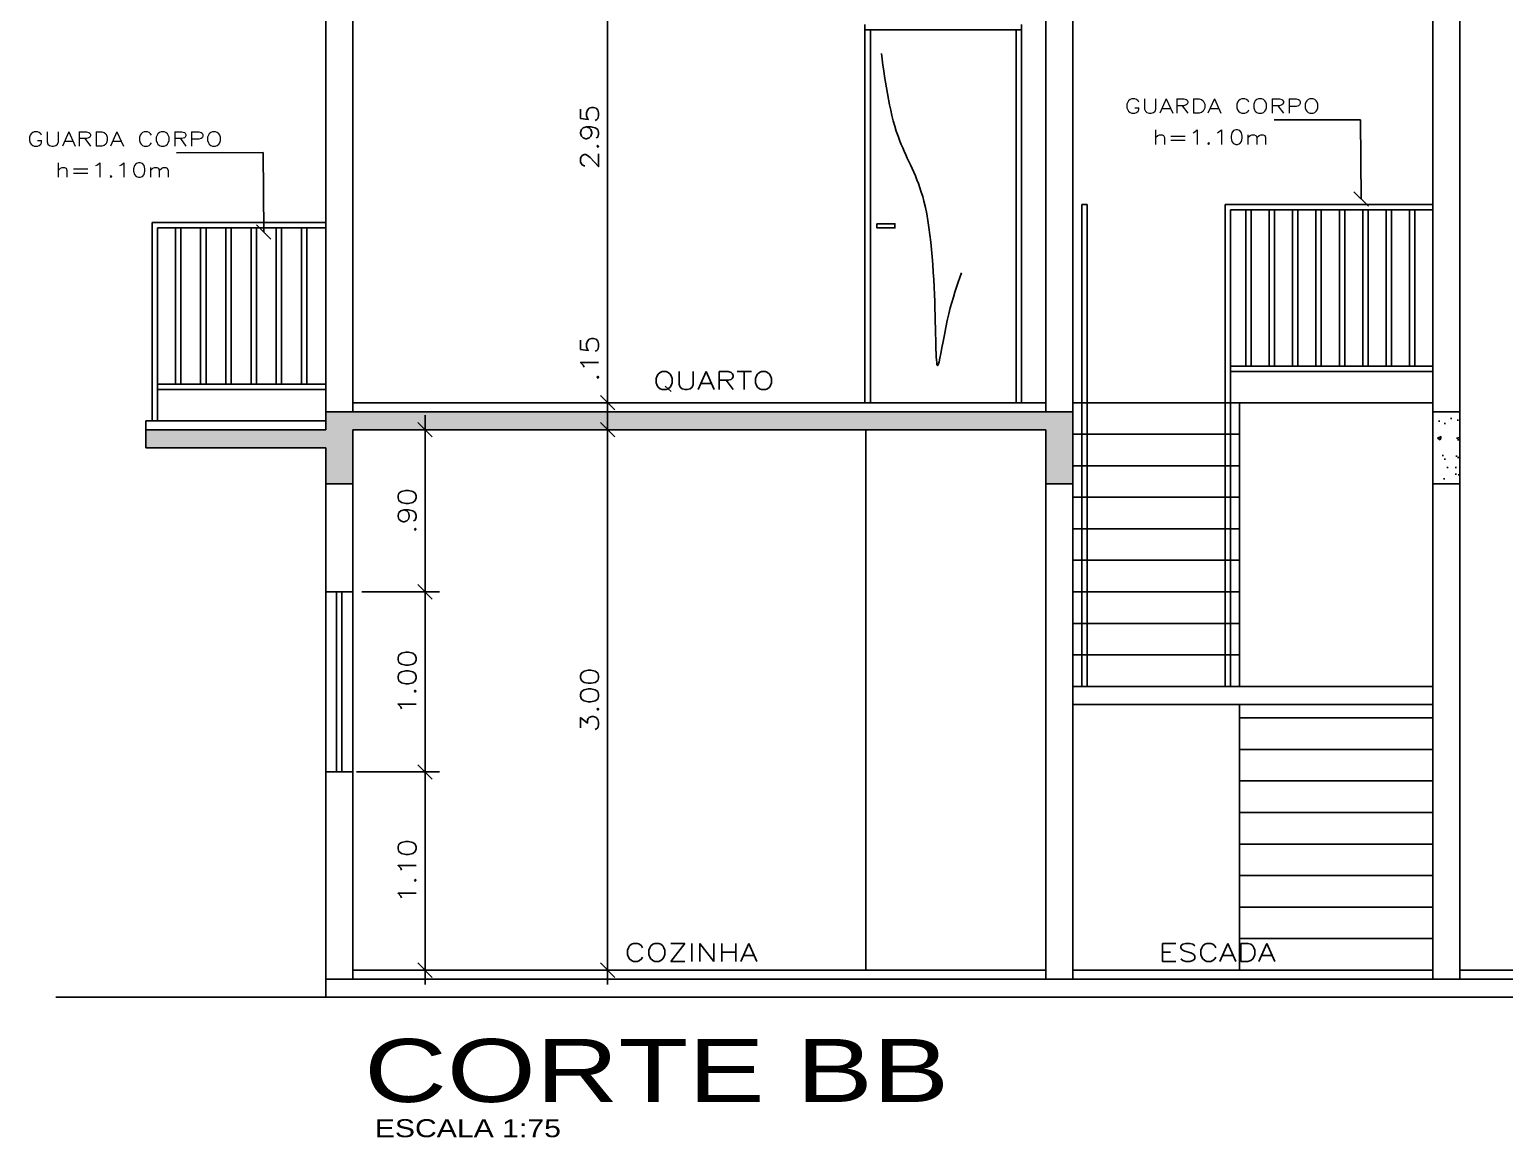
# Model space of a CAD drawing. Extents: x -6 to 123, y -41 to 65.
# Drawn here: x 21.82 to 30.01, y -1.32 to 4.83 of the extents above; entities that cross this region are included whole.
import ezdxf

# ---------------------------------------------------------------- set-up
doc = ezdxf.new("R2010")
doc.units = 0
doc.header["$MEASUREMENT"] = 0
doc.layers.get('0').update_dxf_attribs({"linetype": 'CONTINUOUS'})
doc.layers.get('DEFPOINTS').update_dxf_attribs({"linetype": 'CONTINUOUS'})
for name, color, linetype in [('CONCRETO', 2, 'CONTINUOUS'), ('CORRIMÃO', 2, 'CONTINUOUS'), ('CT', 1, 'CONTINUOUS'), ('ESCADA', 8, 'CONTINUOUS'), ('JANELA', 2, 'CONTINUOUS'), ('LPISO', 250, 'CONTINUOUS'), ('P02', 1, 'CONTINUOUS'), ('PAREDE', 5, 'CONTINUOUS'), ('T1', 3, 'CONTINUOUS'), ('T2', 6, 'CONTINUOUS')]:
    doc.layers.add(name, color=color, linetype=linetype)
doc.styles.add('ARIAL', font='arial.ttf')
doc.styles.add('SIMPLEX', font='simplex.shx', dxfattribs={"width": 1.2})
doc.dimstyles.new('CT-50', dxfattribs={"dimtxt": 0.1, "dimasz": 0.08, "dimexe": 0.08, "dimexo": 0.05, "dimgap": 0.05, "dimtad": 1, "dimzin": 4, "dimdsep": 46, "dimtxsty": 'SIMPLEX', "dimblk1": 'OBLIQUE', "dimblk2": 'OBLIQUE', "dimsah": 1, "dimcen": 0.08, "dimdle": 0.08, "dimclrt": 3, "dimadec": 0, "dimazin": 0, "dimtfac": 1, "dimtmove": 0, "dimatfit": 3, "dimldrblk": 'OBLIQUE', "dimfxl": 1, "dimtolj": 1, "dimtzin": 4, "dimarcsym": 0})
pattern_1 = [(50, (19.45669, 5.6359), (0.215178, -0.0188256), [0.0225, -0.2475]), (355, (19.4567, 5.6359), (-0.0416254, 0.2256576), [0.018, -0.198]), (100.4514, (19.47462, 5.63433), (0.173553, 0.206832), [0.019122, -0.2103426]), (46.1842, (19.4567, 5.6959), (0.320172, -0.049656), [0.03375, -0.37125]), (96.6356, (19.48337, 5.69176), (0.280399, 0.292235), [0.028683, -0.315514]), (351.1842, (19.4567, 5.6959), (0.280399, 0.292236), [0.027, -0.297]), (21, (19.48669, 5.6809), (0.179072, -0.1207857), [0.0225, -0.2475]), (326, (19.4867, 5.6809), (0.0729946, 0.217545), [0.018, -0.198]), (71.4514, (19.50161, 5.67083), (0.2520668, 0.096759), [0.019122, -0.2103426]), (37.5, (19.45669, 5.6359), (0.00364796, 0.09986816), [0, -0.1956, 0, -0.201, 0, -0.19875]), (7.5, (19.45669, 5.6359), (0.0789209, 0.1183235), [0, -0.1146, 0, -0.1911, 0, -0.07575]), (327.5, (19.38979, 5.6359), (0.16014673, -0.00676646), [0, -0.075, 0, -0.234, 0, -0.3105]), (317.5, (19.35979, 5.6359), (0.1749559, 0.0300315), [0, -0.0975, 0, -0.1554, 0, -0.2205])]

# ---------------------------------------------------------------- blocks, each defined once
blk = doc.blocks.new('_OBLIQUE')
at = {"color": 0, "linetype": 'ByBlock'}
blk.add_line((-0.5, -0.5), (0.5, 0.5), dxfattribs=at)
blk = doc.blocks.new('*D78')
at = {"layer": 'CT', "color": 0, "lineweight": -2}
for p, q in [((25.0319, 2.693), (25.0319, -0.467)), ((24.6511, 2.613), (25.1119, 2.613)), ((24.6511, -0.387), (25.1119, -0.387))]:
    blk.add_line(p, q, dxfattribs=at)
at = {"layer": 'DEFPOINTS', "color": 0}
for p in [(24.6011, 2.613), (24.6011, -0.387), (25.0319, -0.387)]:
    blk.add_point(p, dxfattribs=at)
at = {"layer": 'CT', "color": 0, "lineweight": -2, "xscale": 0.08, "yscale": 0.08, "zscale": 0.08}
for p, rotation in [((25.0319, 2.613), 90), ((25.0319, -0.387), 270)]:
    blk.add_blockref('_OBLIQUE', p, dxfattribs=dict(at, rotation=rotation))
at = {"layer": 'CT', "color": 3, "insert": (24.9319, 1.113), "char_height": 0.1, "attachment_point": 5, "rotation": 90, "style": 'SIMPLEX'}
blk.add_mtext('\\A1;3.00', dxfattribs=at)
blk = doc.blocks.new('*D79')
at = {"layer": 'CT', "color": 0, "lineweight": -2}
for p, q in [((25.0319, 2.763), (25.0319, 3.1715)), ((24.6511, 2.763), (25.1119, 2.763)), ((25.0319, 2.533), (25.0319, 2.763)), ((24.6511, 2.613), (25.1119, 2.613))]:
    blk.add_line(p, q, dxfattribs=at)
at = {"layer": 'DEFPOINTS', "color": 0}
for p in [(24.6011, 2.763), (25.0319, 2.763), (24.6011, 2.613)]:
    blk.add_point(p, dxfattribs=at)
at = {"layer": 'CT', "color": 0, "lineweight": -2, "xscale": 0.08, "yscale": 0.08, "zscale": 0.08}
for p, rotation in [((25.0319, 2.763), 90), ((25.0319, 2.613), 270)]:
    blk.add_blockref('_OBLIQUE', p, dxfattribs=dict(at, rotation=rotation))
at = {"layer": 'CT', "color": 3, "insert": (24.9319, 3.0072), "char_height": 0.1, "attachment_point": 5, "rotation": 90, "style": 'SIMPLEX'}
blk.add_mtext('\\A1;.15', dxfattribs=at)
blk = doc.blocks.new('*D80')
at = {"layer": 'CT', "color": 0, "lineweight": -2}
for p, q in [((24.0183, 0.793), (24.0183, -0.467)), ((23.6665, 0.713), (24.0983, 0.713)), ((23.6375, -0.387), (24.0983, -0.387))]:
    blk.add_line(p, q, dxfattribs=at)
at = {"layer": 'DEFPOINTS', "color": 0}
for p in [(23.6165, 0.713), (23.5875, -0.387), (24.0183, -0.387)]:
    blk.add_point(p, dxfattribs=at)
at = {"layer": 'CT', "color": 0, "lineweight": -2, "xscale": 0.08, "yscale": 0.08, "zscale": 0.08}
for p, rotation in [((24.0183, 0.713), 90), ((24.0183, -0.387), 270)]:
    blk.add_blockref('_OBLIQUE', p, dxfattribs=dict(at, rotation=rotation))
at = {"layer": 'CT', "color": 3, "insert": (23.9183, 0.163), "char_height": 0.1, "attachment_point": 5, "rotation": 90, "style": 'SIMPLEX'}
blk.add_mtext('\\A1;1.10', dxfattribs=at)
blk = doc.blocks.new('*D81')
at = {"layer": 'CT', "color": 0, "lineweight": -2}
for p, q in [((24.0183, 1.793), (24.0183, 0.633)), ((23.6665, 1.713), (24.0983, 1.713)), ((23.6375, 0.713), (24.0983, 0.713))]:
    blk.add_line(p, q, dxfattribs=at)
at = {"layer": 'DEFPOINTS', "color": 0}
for p in [(23.6165, 1.713), (23.5875, 0.713), (24.0183, 0.713)]:
    blk.add_point(p, dxfattribs=at)
at = {"layer": 'CT', "color": 0, "lineweight": -2, "xscale": 0.08, "yscale": 0.08, "zscale": 0.08}
for p, rotation in [((24.0183, 1.713), 90), ((24.0183, 0.713), 270)]:
    blk.add_blockref('_OBLIQUE', p, dxfattribs=dict(at, rotation=rotation))
at = {"layer": 'CT', "color": 3, "insert": (23.9183, 1.213), "char_height": 0.1, "attachment_point": 5, "rotation": 90, "style": 'SIMPLEX'}
blk.add_mtext('\\A1;1.00', dxfattribs=at)
blk = doc.blocks.new('*D82')
at = {"layer": 'CT', "color": 0, "lineweight": -2}
for p, q in [((24.0183, 1.633), (24.0183, 2.693)), ((23.6665, 2.613), (24.0983, 2.613)), ((23.6665, 1.713), (24.0983, 1.713))]:
    blk.add_line(p, q, dxfattribs=at)
at = {"layer": 'DEFPOINTS', "color": 0}
for p in [(23.6165, 2.613), (24.0183, 2.613), (23.6165, 1.713)]:
    blk.add_point(p, dxfattribs=at)
at = {"layer": 'CT', "color": 0, "lineweight": -2, "xscale": 0.08, "yscale": 0.08, "zscale": 0.08}
for p, rotation in [((24.0183, 2.613), 90), ((24.0183, 1.713), 270)]:
    blk.add_blockref('_OBLIQUE', p, dxfattribs=dict(at, rotation=rotation))
at = {"layer": 'CT', "color": 3, "insert": (23.9183, 2.163), "char_height": 0.1, "attachment_point": 5, "rotation": 90, "style": 'SIMPLEX'}
blk.add_mtext('\\A1;.90', dxfattribs=at)
blk = doc.blocks.new('*D83')
at = {"layer": 'CT', "color": 0, "lineweight": -2}
for p, q in [((25.0319, 2.683), (25.0319, 5.793)), ((24.6511, 5.713), (25.1119, 5.713)), ((24.6511, 2.763), (25.1119, 2.763))]:
    blk.add_line(p, q, dxfattribs=at)
at = {"layer": 'DEFPOINTS', "color": 0}
for p in [(24.6011, 5.713), (25.0319, 5.713), (24.6011, 2.763)]:
    blk.add_point(p, dxfattribs=at)
at = {"layer": 'CT', "color": 0, "lineweight": -2, "xscale": 0.08, "yscale": 0.08, "zscale": 0.08}
for p, rotation in [((25.0319, 5.713), 90), ((25.0319, 2.763), 270)]:
    blk.add_blockref('_OBLIQUE', p, dxfattribs=dict(at, rotation=rotation))
at = {"layer": 'CT', "color": 3, "insert": (24.9319, 4.238), "char_height": 0.1, "attachment_point": 5, "rotation": 90, "style": 'SIMPLEX'}
blk.add_mtext('\\A1;2.95', dxfattribs=at)

msp = doc.modelspace()

# ---------------------------------------------------------------- hatches: boundary and pattern name
at = {"layer": 'CONCRETO'}
h = msp.add_hatch(dxfattribs=at)
h.set_pattern_fill('AR-CONC', color=256, scale=0.03, style=0)
h.set_pattern_definition(pattern_1)
h.paths.add_polyline_path([(27.6165, 2.613), (27.6165, 2.713), (23.4665, 2.713), (23.4665, 2.613), (22.4665, 2.613), (22.4665, 2.513), (23.4665, 2.513), (23.4665, 2.313), (23.6165, 2.313), (23.6165, 2.613), (27.4665, 2.613), (27.4665, 2.313), (27.6165, 2.313)])
h = msp.add_hatch(dxfattribs=at)
h.set_pattern_fill('AR-CONC', color=256, scale=0.03, style=0)
h.set_pattern_definition(pattern_1)
h.paths.add_polyline_path([(29.7665, 2.613), (29.7665, 2.713), (29.6165, 2.713), (29.6165, 2.313), (29.7665, 2.313)])

# ---------------------------------------------------------------- linework, layer by layer
at = {"layer": 'CORRIMÃO'}
for p, q in [((27.6665, 1.188), (27.6665, 3.863)), ((27.6965, 3.863), (27.6665, 3.863)), ((27.6965, 1.188), (27.6965, 3.863)), ((28.4615, 1.188), (28.4615, 3.863)), ((28.4615, 3.863), (29.6165, 3.863)), ((28.4915, 1.188), (28.4915, 3.833)), ((28.4915, 3.833), (29.6165, 3.833)), ((28.5765, 2.9659), (28.5765, 3.833)), ((28.6065, 2.9659), (28.6065, 3.833)), ((28.7065, 2.9659), (28.7065, 3.833)), ((28.7365, 2.9659), (28.7365, 3.833)), ((28.8365, 2.9659), (28.8365, 3.833)), ((28.8665, 2.9659), (28.8665, 3.833)), ((28.9665, 2.9659), (28.9665, 3.833)), ((28.9965, 2.9659), (28.9965, 3.833)), ((29.0965, 2.9659), (29.0965, 3.833)), ((29.1265, 2.9659), (29.1265, 3.833)), ((29.2265, 2.9659), (29.2265, 3.833)), ((29.2565, 2.9659), (29.2565, 3.833)), ((29.3565, 2.9659), (29.3565, 3.833)), ((29.3865, 2.9659), (29.3865, 3.833)), ((29.4865, 2.9659), (29.4865, 3.833)), ((29.5165, 2.9659), (29.5165, 3.833)), ((22.5015, 2.663), (22.5015, 3.763)), ((22.5015, 3.763), (23.4665, 3.763)), ((22.5315, 2.663), (22.5315, 3.733)), ((22.5315, 3.733), (23.4665, 3.733)), ((22.6315, 2.8659), (22.6315, 3.733)), ((22.6615, 2.8659), (22.6615, 3.733)), ((22.7715, 2.8659), (22.7715, 3.733)), ((22.8015, 2.8659), (22.8015, 3.733)), ((22.9115, 2.8659), (22.9115, 3.733)), ((22.9415, 2.8659), (22.9415, 3.733)), ((23.0515, 2.8659), (23.0515, 3.733)), ((23.0815, 2.8659), (23.0815, 3.733)), ((23.1915, 2.8659), (23.1915, 3.733)), ((23.2215, 2.8659), (23.2215, 3.733)), ((23.3315, 2.8659), (23.3315, 3.733)), ((23.3615, 2.8659), (23.3615, 3.733)), ((28.4915, 2.9659), (29.6165, 2.9659)), ((28.4915, 2.9359), (29.6165, 2.9359)), ((22.5315, 2.8659), (23.4665, 2.8659)), ((22.5315, 2.8359), (23.4665, 2.8359))]:
    msp.add_line(p, q, dxfattribs=at)
at = {"layer": 'ESCADA'}
for p, q in [((27.6165, 2.763), (29.6165, 2.763)), ((28.5415, 2.763), (28.5415, 1.188)), ((27.6165, 2.588), (28.5415, 2.588)), ((27.6165, 2.413), (28.5415, 2.413)), ((27.6165, 2.238), (28.5415, 2.238)), ((27.6165, 2.063), (28.5415, 2.063)), ((27.6165, 1.888), (28.5415, 1.888)), ((27.6165, 1.713), (28.5415, 1.713)), ((27.6165, 1.538), (28.5415, 1.538)), ((27.6165, 1.363), (28.5415, 1.363)), ((28.5415, 1.088), (28.5415, -0.387)), ((28.5415, 1.013), (29.6165, 1.013)), ((28.5415, 0.838), (29.6165, 0.838)), ((28.5415, 0.663), (29.6165, 0.663)), ((28.5415, 0.488), (29.6165, 0.488)), ((28.5415, 0.313), (29.6165, 0.313)), ((28.5415, 0.138), (29.6165, 0.138)), ((28.5415, -0.037), (29.6165, -0.037)), ((28.5415, -0.212), (29.6165, -0.212))]:
    msp.add_line(p, q, dxfattribs=at)
at = {"layer": 'JANELA'}
for p, q in [((23.4665, 0.713), (23.4665, 1.713)), ((23.5265, 0.713), (23.5265, 1.713)), ((23.5565, 1.713), (23.5565, 0.713)), ((23.6165, 1.713), (23.6165, 0.713))]:
    msp.add_line(p, q, dxfattribs=at)
at = {"layer": 'LPISO'}
for p, q in [((23.6165, 2.763), (27.4665, 2.763)), ((23.4665, 2.663), (22.4665, 2.663)), ((22.4665, 2.663), (22.4665, 2.613)), ((26.4665, -0.387), (26.4665, 2.613)), ((23.6165, -0.387), (27.4665, -0.387)), ((27.6165, -0.387), (29.6165, -0.387)), ((29.7665, -0.387), (31.2665, -0.387))]:
    msp.add_line(p, q, dxfattribs=at)
msp.add_spline([(26.5526, 4.7018), (26.6552, 4.2158), (26.7891, 3.8815), (26.8738, 2.9899), (26.9274, 3.2573), (26.9987, 3.4847)], degree=3, dxfattribs=at)
at = {"layer": 'P02'}
for p, q in [((26.4614, 4.863), (26.4614, 2.763)), ((27.3314, 4.863), (27.3314, 2.763)), ((26.4614, 4.833), (27.3314, 4.833)), ((26.4914, 4.833), (26.4914, 2.763)), ((27.3014, 4.833), (27.3014, 2.763))]:
    msp.add_line(p, q, dxfattribs=at)
msp.add_lwpolyline([(26.5278, 3.7564), (26.5278, 3.7334), (26.6278, 3.7334), (26.6278, 3.7564)], close=True, dxfattribs=at)
at = {"layer": 'PAREDE'}
for p, q in [((23.4665, 2.713), (23.4665, 7.913)), ((23.6165, 2.713), (23.6165, 7.913)), ((27.4665, 2.713), (27.4665, 5.753)), ((27.6165, 2.613), (27.6165, 5.753)), ((29.6165, 2.713), (29.6165, 5.753)), ((29.7665, 2.613), (29.7665, 5.753)), ((23.4665, 2.713), (27.6165, 2.713)), ((23.4665, 2.613), (23.4665, 2.713)), ((29.6165, -0.437), (29.6165, 2.713)), ((29.6165, 2.713), (29.7665, 2.713)), ((23.4665, 2.613), (22.4665, 2.613)), ((22.4665, 2.613), (22.4665, 2.513)), ((23.6165, 2.613), (27.4665, 2.613)), ((23.6165, 1.713), (23.6165, 2.613)), ((27.4665, -0.437), (27.4665, 2.613)), ((27.6165, -0.437), (27.6165, 2.613)), ((29.7665, -0.437), (29.7665, 2.613)), ((23.4665, 2.513), (22.4665, 2.513)), ((23.4665, 1.713), (23.4665, 2.513)), ((23.4665, 2.313), (23.6165, 2.313)), ((27.4665, 2.313), (27.6165, 2.313)), ((29.6165, 2.313), (29.7665, 2.313)), ((23.4665, 1.713), (23.6165, 1.713)), ((27.6165, 1.188), (29.6165, 1.188)), ((27.6165, 1.088), (29.6165, 1.088)), ((23.4665, 0.713), (23.6165, 0.713)), ((23.4665, 0.713), (23.4665, -0.537)), ((23.6165, 0.713), (23.6165, -0.437)), ((23.4665, -0.437), (43.6665, -0.437)), ((44.6665, -0.537), (21.9665, -0.537))]:
    msp.add_line(p, q, dxfattribs=at)

# ---------------------------------------------------------------- texts
at = {"layer": 'T1'}
for s, height, style, width, p in [('GUARDA CORPO', 0.08, 'SIMPLEX', 1.3, (27.9033, 4.3701)), ('GUARDA CORPO', 0.08, 'SIMPLEX', 1.3, (21.8075, 4.1876)), ('h=1.10m', 0.08, 'SIMPLEX', 1.3, (28.058, 4.1973)), ('h=1.10m', 0.08, 'SIMPLEX', 1.3, (21.9623, 4.0148)), ('QUARTO', 0.1, 'SIMPLEX', 1.3, (25.2845, 2.8356)), ('COZINHA', 0.1, 'SIMPLEX', 1.3, (25.1264, -0.3387)), ('ESCADA', 0.1, 'SIMPLEX', 1.3, (28.0927, -0.3387)), ('ESCALA 1:75', 0.1, 'ARIAL', 1.2, (23.7384, -1.3146))]:
    msp.add_text(s, height=height, dxfattribs=dict(at, style=style, width=width)).set_placement(p)
at = {"layer": 'T2', "style": 'ARIAL', "width": 1.3}
msp.add_text('CORTE BB', height=0.35, dxfattribs=at).set_placement((23.6799, -1.119))

# ---------------------------------------------------------------- dimensions: what is measured, and where the dimension line sits
at = {"layer": 'CT'}
for base, p1, p2, picture, middle in [((25.0319, 5.713), (24.6011, 2.763), (24.6011, 5.713), '*D83', (24.9319, 4.238)), ((25.0319, 2.763), (24.6011, 2.613), (24.6011, 2.763), '*D79', (24.9319, 3.0072)), ((24.0183, 2.613), (23.6165, 1.713), (23.6165, 2.613), '*D82', (23.9183, 2.163)), ((25.0319, -0.387), (24.6011, 2.613), (24.6011, -0.387), '*D78', (24.9319, 1.113)), ((24.0183, 0.713), (23.6165, 1.713), (23.5875, 0.713), '*D81', (23.9183, 1.213)), ((24.0183, -0.387), (23.6165, 0.713), (23.5875, -0.387), '*D80', (23.9183, 0.163))]:
    dim = msp.add_linear_dim(base=base, p1=p1, p2=p2, angle=90, dimstyle='CT-50', dxfattribs=at)
    dim.commit()
    dim.dimension.update_dxf_attribs({"geometry": picture, "text_midpoint": middle})

# ---------------------------------------------------------------- leaders
for points in [[(29.2178, 3.8933), (29.2146, 4.3339), (28.7337, 4.3325)], [(23.122, 3.7108), (23.1189, 4.1515), (22.6379, 4.15)]]:
    msp.add_leader(points, dimstyle='CT-50', dxfattribs=at)

doc.saveas('drawing.dxf')
